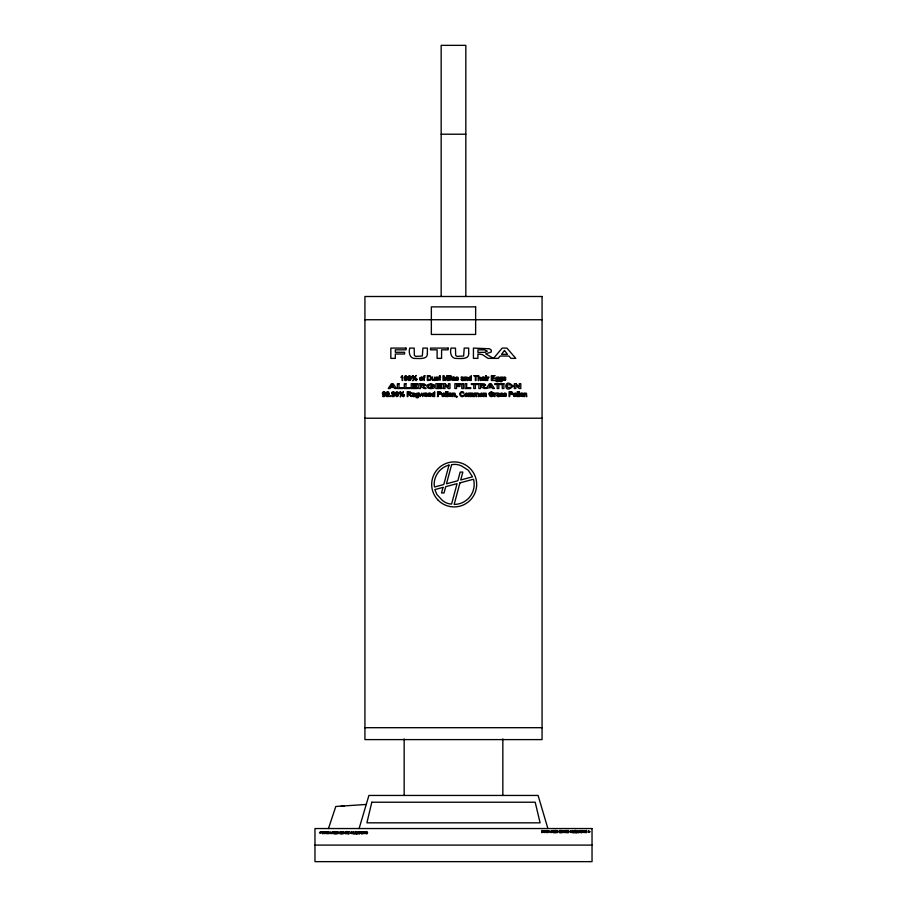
<?xml version="1.0" encoding="UTF-8"?>
<svg xmlns="http://www.w3.org/2000/svg" width="907" height="907" viewBox="0 0 907 907"><rect width="100%" height="100%" fill="white"/><g stroke="black" fill="none" stroke-linecap="round" stroke-linejoin="round"><path stroke-width="1.36" d="M359.104 828.544L368.911 795.45L538.089 795.45L547.896 828.544M328.459 828.544L335.805 806.482L366.247 804.452M356.95 833.76L358.401 831.662L359.365 833.76L354.954 833.76L354.954 831.662L356.734 831.662L355.431 832.014L356.644 832.479L355.431 833.408L356.78 833.76M576.296 832.637L577.748 830.529L578.711 832.637L574.301 832.637L574.301 830.529L576.081 830.529L574.789 830.891L575.99 831.356L574.789 832.275L576.126 832.637M493.533 358.367L502.172 348.095L506.911 348.095L515.788 358.367L510.924 358.367L508.986 356.032L500.12 356.032L498.283 358.367L488.011 358.367L482.422 354.626L478.817 354.081L477.91 354.081L477.91 358.367L473.431 358.367L473.431 348.095L489.474 348.753L491.333 350.113L491.209 352.029L485.71 353.832L493.374 358.367M341.123 806.119L344.252 805.904M441.165 134.213L465.835 134.213M364.931 319.74L542.069 319.74M364.931 418.218L542.069 418.218M364.931 727.697L542.069 727.697M314.967 845.097L592.033 845.097M502.841 738.91L502.841 795.45M465.835 296.498L465.835 45.35L441.165 45.35L441.165 296.498M404.159 738.91L404.159 795.45M414.272 394.194C409.749 394.647 413.343 397.788 414.964 396.359C416.857 391.144 408.399 393.298 414.272 394.194M427.412 394.817C421.517 395.305 427.084 396.325 427.186 395.996A1.372 1.372 0 0 1 426.653 396.484L424.453 395.917L424.646 393.479A1.485 1.485 0 0 1 425.485 393.026L426.165 393.026A1.451 1.451 0 0 1 426.97 393.479L427.412 394.817M431.165 394.817C425.258 395.305 430.825 396.325 430.938 395.996A1.372 1.372 0 0 1 430.394 396.484L428.195 395.917L428.399 393.479A1.485 1.485 0 0 1 429.226 393.026L429.907 393.026A1.451 1.451 0 0 1 430.723 393.479L431.165 394.817M451.754 394.817C445.859 395.305 451.425 396.325 451.527 395.996A1.372 1.372 0 0 1 450.994 396.484L448.795 395.917L448.988 393.479A1.485 1.485 0 0 1 449.827 393.026L450.507 393.026A1.451 1.451 0 0 1 451.312 393.479L451.754 394.817M454.974 378.729C449.067 379.217 454.634 380.248 454.747 379.908A1.372 1.372 0 0 1 454.214 380.396L452.003 379.829L452.208 377.403A1.485 1.485 0 0 1 453.035 376.949L453.715 376.949A1.451 1.451 0 0 1 454.532 377.391L454.974 378.729M463.171 378.117C458.647 378.57 462.241 381.711 463.862 380.282C465.756 375.056 457.298 377.21 463.171 378.117M484.928 378.729C479.021 379.217 484.599 380.248 484.701 379.908A1.372 1.372 0 0 1 484.168 380.396L481.957 379.829L482.161 377.403A1.485 1.485 0 0 1 483 376.949L483.669 376.949A1.451 1.451 0 0 1 484.485 377.391L484.928 378.729M498.884 394.194C494.349 394.647 497.954 397.788 499.576 396.359C501.469 391.144 493.011 393.298 498.884 394.194M523.26 394.817C517.353 395.305 522.92 396.325 523.033 395.996A1.372 1.372 0 0 1 522.489 396.484L520.289 395.917L520.493 393.479A1.485 1.485 0 0 1 521.321 393.026L522.001 393.026A1.451 1.451 0 0 1 522.806 393.479L523.26 394.817M329.173 832.762C329.207 834.814 326.021 833.431 327.257 831.662L327.903 833.352L328.629 833.284L328.685 831.662L329.173 832.762M548.52 831.64C548.588 833.692 545.345 832.309 546.604 830.529L547.25 832.229L547.975 832.15L548.032 830.529L548.52 831.64M406.778 378.106C404.749 384.523 404.76 371.689 406.778 378.106M410.531 378.106C408.49 384.523 408.501 371.689 410.531 378.106M459.883 393.763L460.257 395.701L461.425 396.574A2.936 2.936 0 0 0 462.491 396.631L462.819 396.552A1.837 1.837 0 0 0 463.647 396.008L464.123 395.044L463.148 395.622A1.281 1.281 0 0 1 462.57 396.03L460.699 395.191L460.881 392.788A1.372 1.372 0 0 1 461.618 392.278L463.409 393.219L463.772 392.482A1.769 1.769 0 0 0 462.808 391.756L461.822 391.688A2.347 2.347 0 0 0 460.971 391.96A1.939 1.939 0 0 0 460.314 392.55L459.883 393.763M423.671 376.314L423.127 377.459L424.238 380.487L424.238 377.459L424.918 377.459L424.272 376.405L425.168 375.645L423.671 376.314M432.299 394.5C433.489 399.511 435.065 390.928 432.299 394.5M468.84 378.423C470.03 383.423 471.606 374.852 468.84 378.423M489.1 393.831L489.542 395.735L491.197 396.631L493.544 395.894L493.544 394.114L491.492 394.114L492.92 394.681L492.92 395.577L490.608 395.86A1.406 1.406 0 0 1 490.086 395.429L490.449 392.504L493.465 393.094L491.492 391.665L489.372 392.867A2.936 2.936 0 0 0 489.1 393.831M418.036 396.11C417.469 398.116 413.819 397.209 417.946 397.788A1.213 1.213 0 0 0 418.592 396.79L418.637 393.071L415.962 393.502L415.95 396.053A1.258 1.258 0 0 0 416.732 396.54L418.036 396.11M418.082 394.783C416.052 399.103 415.984 390.486 418.082 394.783M453.092 394.352L453.069 396.574L452.48 396.574L452.48 393.071L454.94 393.241L455.325 396.574L454.724 396.574L454.566 393.74L453.092 394.352M465.291 378.276L465.28 380.487L464.679 380.487L464.679 376.995L467.139 377.165L467.524 380.487L466.924 380.487L466.765 377.663L465.291 378.276M484.157 394.352L484.145 396.574L483.544 396.574L483.544 393.071L486.005 393.241L486.39 396.574L485.789 396.574L485.63 393.74L484.157 394.352M498.011 380.033C497.444 382.028 493.793 381.121 497.92 381.711A1.213 1.213 0 0 0 498.567 380.713L498.612 376.995L495.936 377.425L495.925 379.965A1.258 1.258 0 0 0 496.696 380.452L498.011 380.033M498.056 378.695C496.027 383.015 495.959 374.398 498.056 378.695M501.752 380.033C501.186 382.028 497.535 381.121 501.662 381.711A1.213 1.213 0 0 0 502.308 380.713L502.353 376.995L499.678 377.425L499.666 379.965A1.258 1.258 0 0 0 500.449 380.452L501.752 380.033M501.798 378.695C499.768 383.015 499.7 374.398 501.798 378.695M524.586 394.352L524.575 396.574L523.974 396.574L523.974 393.071L526.434 393.241L526.82 396.574L526.23 396.574L526.06 393.74L524.586 394.352M338.13 832.717C337.166 835.041 337.064 830.381 338.13 832.717M343.742 832.717C342.597 835.064 342.755 830.37 343.742 832.717M404.295 377.335L404.726 380.067A1.27 1.27 0 0 0 405.486 380.543C409.828 380.679 405.871 372.142 404.295 377.335M408.037 377.335L408.467 380.067A1.27 1.27 0 0 0 409.238 380.543C413.581 380.679 409.624 372.142 408.037 377.335M422.209 378.718C420.043 383.23 419.941 374.308 422.209 378.718M427.39 353.492C427.866 359.421 419.85 358.514 416.018 358.458C409.862 359.195 408.399 352.993 409.703 348.095L414.182 348.095L414.352 355.374L415.723 356.383L422.333 356.009L422.911 348.095L427.39 348.095L427.39 353.492M444.441 394.806C442.276 399.307 442.174 390.384 444.441 394.806M468.692 353.492C469.168 359.421 461.153 358.514 457.321 358.458C451.164 359.195 449.702 352.993 451.006 348.095L455.484 348.095L455.654 355.374L457.026 356.383L463.636 356.009L464.214 348.095L468.692 348.095L468.692 353.492M467.275 394.806C465.121 399.307 465.008 390.384 467.275 394.806M469.191 394.341L469.168 396.574L468.579 396.574L468.579 393.071L469.304 393.332A1.224 1.224 0 0 1 470.166 393.003L471.379 393.343A1.19 1.19 0 0 1 472.23 393.003L473.295 393.887L473.318 396.574L472.728 396.574C474.474 392.652 469.667 392.89 471.243 396.574L470.654 396.574L470.506 393.706L469.191 394.341M474.803 394.341L474.78 396.574L474.191 396.574L474.191 393.071L474.917 393.332A1.224 1.224 0 0 1 475.778 393.003L476.991 393.343A1.19 1.19 0 0 1 477.842 393.003L478.907 393.887L478.919 396.574L478.34 396.574C480.075 392.652 475.279 392.89 476.855 396.574L476.266 396.574L476.118 393.706L474.803 394.341M482.241 394.806C480.086 399.307 479.984 390.384 482.241 394.806M515.936 394.806C513.781 399.307 513.668 390.384 515.936 394.806M557.476 831.583C556.331 833.93 556.49 829.236 557.476 831.583M563.088 831.583C562.045 833.93 562.057 829.236 563.088 831.583M350.884 832.524C351.871 833.714 352.948 833.998 350.453 833.17C350.521 830.744 353.719 831.991 350.884 832.524M570.231 831.39C571.206 832.581 572.328 832.864 569.8 832.048C569.913 829.656 573.009 830.812 570.231 831.39M385.464 394.057L384.851 396.212A1.474 1.474 0 0 1 384.239 396.586L383.219 396.574A1.19 1.19 0 0 1 382.527 395.962L384.693 395.463A2.959 2.959 0 0 0 384.874 394.42C383.128 396.574 380.747 391.949 383.808 391.733A1.542 1.542 0 0 1 385.01 392.289L385.464 394.057M389.205 394.057L388.604 396.212A1.474 1.474 0 0 1 387.981 396.586L386.972 396.574A1.19 1.19 0 0 1 386.269 395.962L388.434 395.463A2.959 2.959 0 0 0 388.627 394.42C386.87 396.574 384.5 391.949 387.561 391.733A1.542 1.542 0 0 1 388.763 392.289L389.205 394.057M394.828 394.057L394.216 396.212A1.474 1.474 0 0 1 393.604 396.586L392.584 396.574A1.19 1.19 0 0 1 391.892 395.962L394.046 395.463A2.959 2.959 0 0 0 394.239 394.42C392.493 396.574 390.112 391.949 393.173 391.733A1.542 1.542 0 0 1 394.375 392.289L394.828 394.057M344.581 832.547L345.612 833.794A1.61 1.406 0 0 0 346.383 833.703L346.825 832.637C342.007 835.211 349.546 829.111 344.581 832.547M365.351 832.547L366.383 833.794A1.61 1.406 0 0 0 367.154 833.703L367.596 832.637C362.653 835.166 370.407 829.145 365.351 832.547M430.655 378.038L429.986 379.727L427.968 379.92L427.968 376.235L430.133 376.541L430.655 378.038M431.313 378.049L430.417 380.158L427.333 380.487L427.333 375.668L430.235 375.872L431.313 378.049M434.34 378.865C434 381.575 431.267 378.752 432.696 376.995L432.106 376.995L432.322 380.146L434.929 380.487L434.929 376.995L434.34 378.865M563.927 831.413L564.959 832.66A1.61 1.406 0 0 0 565.73 832.569L566.172 831.504C561.252 834.043 568.995 828.012 563.927 831.413M584.698 831.413L585.729 832.66A1.61 1.406 0 0 0 586.5 832.569L586.942 831.504C582.192 834.032 589.629 827.978 584.698 831.413M401.325 392.946L400.497 394.194L399.329 393.479A2.041 2.041 0 0 1 399.329 392.425L400.486 391.688L401.325 392.946M404.443 395.475L403.615 396.722L402.447 396.008A2.029 2.029 0 0 1 402.447 394.953L403.615 394.216L404.443 395.475M413.909 376.858L413.082 378.117L411.925 377.403A2.041 2.041 0 0 1 411.914 376.348L413.082 375.6L413.909 376.858M417.039 379.387L416.2 380.645L415.043 379.931A2.029 2.029 0 0 1 415.032 378.877L416.2 378.14L417.039 379.387M478.783 378.208L478.749 380.487L478.159 380.487L478.159 375.668L478.749 375.668C477.796 378.128 483.102 376.031 481.005 380.487L480.415 380.487L480.222 377.629L478.783 378.208M414.272 395.033C413.422 397.89 411.2 394.114 414.272 395.033M463.171 378.956C462.321 381.802 460.098 378.026 463.171 378.956M487.762 378.298L487.739 380.487L487.138 380.487L487.138 376.995L489.043 377.108L487.762 378.298M495.018 394.386L494.995 396.574L494.394 396.574L494.394 393.071L496.299 393.185L495.018 394.386M498.873 395.033C498.022 397.89 495.8 394.114 498.873 395.033M382.924 393.128C384.285 397.164 385.566 389.931 382.924 393.128M386.665 393.128C388.026 397.164 389.307 389.931 386.665 393.128M392.289 393.128C393.649 397.164 394.93 389.931 392.289 393.128M419.578 378.287L419.794 379.829A1.463 1.463 0 0 0 420.519 380.452L422.367 380.09L422.696 377.947A1.508 1.508 0 0 0 421.528 376.949L419.578 378.287M441.811 394.375L442.026 395.917A1.463 1.463 0 0 0 442.752 396.529L444.6 396.178L444.929 394.035A1.508 1.508 0 0 0 443.761 393.026L441.811 394.375M464.645 394.375L464.872 395.917A1.463 1.463 0 0 0 465.586 396.529L467.434 396.178L467.774 394.035A1.508 1.508 0 0 0 466.595 393.026L464.645 394.375M479.61 394.375L479.837 395.917A1.463 1.463 0 0 0 480.551 396.529L482.399 396.178L482.739 394.035A1.508 1.508 0 0 0 481.56 393.026L479.61 394.375M513.305 394.375L513.532 395.917A1.463 1.463 0 0 0 514.246 396.529L516.094 396.178L516.434 394.035A1.508 1.508 0 0 0 515.255 393.026L513.305 394.375M338.628 832.728L338.152 833.646L336.61 833.76L336.61 831.662L338.152 831.776L338.628 832.728M344.241 832.728L343.764 833.646L342.222 833.76L342.222 831.662L343.776 831.776L344.241 832.728M557.975 831.606L557.499 832.513L555.957 832.637L555.957 830.529L557.499 830.642L557.975 831.606M563.587 831.606L563.111 832.513L561.569 832.637L561.569 830.529L563.122 830.642L563.587 831.606M441.255 393.139L441.233 393.434A1.44 1.44 0 0 1 440.87 394.182L438.217 394.613L438.217 396.574L437.582 396.574L437.582 391.745L440.462 391.881L441.255 393.139M512.761 393.139L512.727 393.434A1.44 1.44 0 0 1 512.364 394.182L509.711 394.613L509.711 396.574L509.076 396.574L509.076 391.745L511.956 391.881L512.761 393.139M411.109 393.06L411.098 393.309A1.179 1.179 0 0 1 410.588 394.092L409.76 394.375L411.506 396.574L408.638 394.432L407.901 394.432L407.901 396.574L407.254 396.574L407.254 391.745L410.372 391.881L411.109 393.06M396.019 394.976C397.606 398.74 398.695 392.141 396.019 394.976M399.817 392.538C399.908 395.928 401.744 390.94 399.817 392.538M402.935 395.067C403.025 398.468 404.862 393.479 402.935 395.067M412.402 376.45C412.492 379.852 414.329 374.863 412.402 376.45M415.519 378.99C415.61 382.38 417.458 377.391 415.519 378.99M326.792 832.252L326.157 832.83L326.996 833.76L325.409 832.887L324.831 833.76L324.831 831.662L326.792 832.252M431.721 394.33L432.412 396.416L434.702 396.574L434.702 391.745L433.931 393.287A1.168 1.168 0 0 0 433.149 393.003L431.721 394.33M468.261 378.242L468.953 380.339L471.243 380.487L471.243 375.668L470.472 377.199A1.168 1.168 0 0 0 469.69 376.915L468.261 378.242M546.139 831.118L545.504 831.708L546.343 832.637L544.756 831.753L544.177 832.637L544.177 830.529L546.139 831.118M398.57 395.191C395.35 400.418 393.967 389.16 398.275 392.504A1.224 1.224 0 0 1 398.332 393.298L397.663 393.955L398.57 395.191M457.06 396.574L456.504 397.527L456.38 395.894L457.06 396.574M506.866 385.724L507.807 387.538L510.698 387.357A1.349 1.349 0 0 0 511.287 386.495L511.299 385.713A1.315 1.315 0 0 0 510.72 384.863L507.444 384.863A1.326 1.326 0 0 0 506.866 385.724M428.478 385.69L428.478 386.461A1.383 1.383 0 0 0 429.09 387.346L430.281 387.754A4.569 4.569 0 0 0 431.811 387.652L432.707 386.756L430.825 386.756L430.825 385.94L434.362 385.94L434.362 387.867C432.083 388.888 427.367 389.386 426.743 386.099A1.893 1.893 0 0 1 427.05 385.067L430.791 383.627L434.26 385.044L430.281 384.477L428.478 385.69M435.745 377.697L437.922 379.523L437.117 380.078L435.621 379.443L435.916 380.124L438.138 380.248L438.387 378.956L436.301 377.856L438.398 377.89L438.194 377.357L436.743 376.938L435.745 377.697M455.586 377.697L457.752 379.523L456.947 380.078L455.461 379.443L455.756 380.124L457.978 380.248L458.216 378.956L456.13 377.856L458.228 377.89L458.024 377.357L456.584 376.938L455.586 377.697M500.279 393.774L502.444 395.611L501.65 396.166L500.154 395.531L500.449 396.212L502.671 396.336L502.92 395.033L500.845 394.046L502.932 393.978L502.727 393.434L501.276 393.014L500.279 393.774M503.136 377.697L505.301 379.523L504.496 380.078L503.011 379.443L503.306 380.124L505.528 380.248L505.766 378.956L503.68 377.856L505.777 377.89L505.573 377.357L504.133 376.938L503.136 377.697M503.646 393.774L505.823 395.611L505.018 396.166L503.521 395.531L503.816 396.212L506.038 396.336L506.287 395.033L504.213 394.046L506.299 393.978L506.095 393.434L504.643 393.014L503.646 393.774M513.033 386.121C503.419 396.336 503.385 375.872 513.033 386.121M425.474 385.056L423.32 386.393L426.143 388.525L424.17 388.525L420.791 386.518L420.451 388.525L418.807 388.525L418.807 383.706L424.17 383.831L425.474 385.056M485.562 385.056L483.42 386.393L486.231 388.525L489.463 383.706L491.209 383.706L494.474 388.525L492.682 388.525L491.968 387.436L484.259 388.525L480.88 386.518L480.551 388.525L478.896 388.525L478.896 383.706L484.259 383.831L485.562 385.056M324.411 833.148L322.393 833.76L322.393 831.662L324.037 831.764L324.411 833.148M543.758 832.025L541.74 832.637L541.74 830.529L543.384 830.642L543.758 832.025M326.293 832.275L325.307 832.547L326.293 832.275M545.64 831.152L544.654 831.424L545.64 831.152M410.452 393.06L407.901 393.876L407.901 392.278L410.452 393.06M331.52 833.148C329.66 835.358 329.332 829.27 331.52 833.148M550.866 832.025C548.95 834.236 548.826 828.136 550.866 832.025M323.912 833.136L322.881 832.841L323.912 833.136M543.259 832.002L542.227 831.719L543.259 832.002M440.598 393.162L438.217 394.035L438.217 392.312L440.042 392.357L440.598 393.162M512.104 393.162L509.711 394.035L509.711 392.312L511.548 392.357L512.104 393.162M397.765 392.98C396.042 395.52 396.076 390.395 397.765 392.98M323.822 832.252L322.881 832.49L323.822 832.252M543.168 831.118L542.227 831.368L543.168 831.118M423.784 385.124L420.451 385.747L420.451 384.523L423.784 385.124M483.873 385.124L480.551 385.747L480.551 384.523L483.873 385.124M424.93 394.08C427.322 396.325 426.766 392.073 424.93 394.08M428.682 394.08C431.063 396.325 430.508 392.073 428.682 394.08M452.491 377.992C454.883 380.237 454.328 375.997 452.491 377.992M449.271 394.08C451.663 396.325 451.108 392.073 449.271 394.08M482.445 377.992C484.837 380.237 484.281 375.997 482.445 377.992M520.777 394.08C523.158 396.325 522.602 392.073 520.777 394.08M371.813 802.219L366.904 822.83L540.096 822.83L535.187 802.219L371.813 802.219M420.667 395.123L420.485 395.837L419.102 393.071L420.179 396.574L421.506 393.887L422.809 396.574L423.898 393.071L422.526 395.769L421.823 393.071L420.667 395.123M443.024 487.399L441.528 492.977L444.022 492.977L445.711 486.685L457.06 483.635L451.584 504.077A15.022 15.022 0 0 1 442.106 500.142L436.845 494.417L434.85 489.587L443.024 487.399M448.999 465.087L443.795 484.508L434.51 487.002L434.17 484.406A20.011 20.011 0 0 1 448.999 465.087M451.584 464.747L446.482 483.794L457.842 480.744L460.155 472.082L462.842 472.082L460.722 479.973L472.502 476.821L468.318 470.268L461.765 466.085A15.022 15.022 0 0 0 451.584 464.747M486.957 351.111L485.245 352.313L477.91 352.438L477.91 349.83L484.667 349.864L486.957 351.111M459.951 482.864L454.18 504.417A20.011 20.011 0 0 0 473.499 479.236L459.951 482.864M445.62 379.024L445.36 379.795L443.988 375.668L443.024 375.668L443.024 380.487L443.648 380.487L443.648 376.382L445.042 380.487L447.015 376.45L447.015 380.487L447.627 380.487L447.627 375.668L446.777 375.668L445.62 379.024M358.14 832.15L357.812 832.932L358.469 832.932L358.14 832.15M577.487 831.016L577.158 831.798L577.816 831.798L577.487 831.016M403.411 391.665L400.293 396.744L403.411 391.665M415.996 375.589L412.878 380.668L415.996 375.589M390.668 387.436L389.999 388.525L388.253 388.525L391.427 383.706L393.162 383.706L396.427 388.525L394.636 388.525L393.921 387.436L390.668 387.436M392.278 384.829L391.178 386.62L393.4 386.62L392.278 384.829M490.313 384.829L489.213 386.62L491.435 386.62L490.313 384.829M402.345 375.645L400.951 377.425L402.141 376.711L402.141 380.487L402.731 380.487L402.345 375.645M504.485 350.487L501.492 354.308L507.546 354.308L504.485 350.487M439.929 375.77L439.339 376.133C438.047 378.638 441.255 383.344 439.929 377.459L440.519 377.459L439.929 375.77M450.779 375.77L450.189 376.133C448.897 378.638 452.105 383.344 450.779 377.459L451.369 377.459L450.779 375.77M589.89 831.764L588.246 832.399L589.391 831.594L588.246 830.801L589.89 831.764M321.055 831.923C316.52 832.456 323.425 834.213 319.899 832.717L321.055 831.923M542.069 296.498L364.931 296.498L364.931 739.602L542.069 739.602L542.069 296.498M475.642 306.872L431.358 306.872L431.358 334.456L475.642 334.456L475.642 306.872M406.041 348.095L390.838 348.095L390.838 358.367L395.316 358.367L395.316 354.002L404.579 354.002L404.579 352.267L395.316 352.267L395.316 349.83L406.041 349.83L406.041 348.095M448.149 348.095L430.53 348.095L430.53 349.83L437.106 349.83L437.106 358.367L441.584 358.367L441.584 349.83L448.149 349.83L448.149 348.095M449.18 375.668L448.591 376.348L449.18 375.668M477.581 375.668L473.76 375.668L475.347 376.235L475.347 380.487L475.982 380.487L475.982 376.235L477.581 375.668M486.243 375.668L485.653 376.348L486.243 375.668M494.837 375.668L491.356 375.668L491.356 380.487L494.95 380.487L491.991 379.92L491.991 378.276L494.655 378.276L491.991 377.709L491.991 376.235L494.837 375.668M449.18 376.995L448.591 376.995L448.591 380.487L449.18 380.487L449.18 376.995M486.243 376.995L485.653 376.995L485.653 380.487L486.243 380.487L486.243 376.995M398.989 383.74L397.345 383.74L397.345 388.525L403.082 388.525L403.082 387.708L398.989 387.708L398.989 383.74M405.951 383.74L404.295 383.74L404.295 388.525L410.032 388.525L410.032 387.708L405.951 387.708L405.951 383.74M417.254 383.706L411.211 383.706L411.211 388.525L417.413 388.525L417.413 387.708L412.855 387.708L412.855 386.405L416.948 386.405L416.948 385.588L412.855 385.588L412.855 384.523L417.254 384.523L417.254 383.706M441.924 383.706L435.882 383.706L435.882 388.525L442.083 388.525L442.083 387.708L437.525 387.708L437.525 386.405L441.618 386.405L441.618 385.588L437.525 385.588L437.525 384.523L441.924 384.523L441.924 383.706M445.099 383.706L443.5 383.706L443.5 388.525L445.02 388.525L445.02 385.384L448.307 388.525L449.963 388.525L449.963 383.706L448.432 383.706L448.432 386.926L445.099 383.706M460.461 383.706L454.872 383.706L454.872 388.525L456.527 388.525L456.527 386.473L459.928 386.473L459.928 385.656L456.527 385.656L456.527 384.523L460.461 384.523L460.461 383.706M463.42 383.706L461.776 383.706L461.776 388.525L463.42 388.525L463.42 383.706M466.674 383.74L465.03 383.74L465.03 388.525L470.767 388.525L470.767 387.708L466.674 387.708L466.674 383.74M477.83 383.706L471.357 383.706L471.357 384.523L473.771 384.523L473.771 388.525L475.415 388.525L475.415 384.523L477.83 384.523L477.83 383.706M501.231 383.706L494.757 383.706L494.757 384.523L497.172 384.523L497.172 388.525L498.827 388.525L498.827 384.523L501.231 384.523L501.231 383.706M503.895 383.706L502.251 383.706L502.251 388.525L503.895 388.525L503.895 383.706M515.936 383.706L514.337 383.706L514.337 388.525L515.868 388.525L515.868 385.384L519.144 388.525L520.799 388.525L520.799 383.706L519.269 383.706L519.269 386.926L515.936 383.706M446.323 391.745L445.734 391.745L445.734 396.574L446.323 396.574L446.323 391.745M447.82 391.745L447.23 391.745L447.23 396.574L447.82 396.574L447.82 391.745M517.818 391.745L517.228 391.745L517.228 396.574L517.818 396.574L517.818 391.745M519.314 391.745L518.725 391.745L518.725 396.574L519.314 396.574L519.314 391.745M390.792 395.894L390.123 396.574L390.792 395.894M592.033 828.544L314.967 828.544L314.967 861.65L592.033 861.65L592.033 828.544M551.773 830.529L551.286 832.637L551.773 831.719L553.213 832.637L553.213 830.529L552.726 831.356L551.773 831.356L551.773 830.529M555.503 830.529L553.712 830.529L553.712 832.637L555.549 832.637L554.2 832.275L555.413 831.708L554.2 830.891L555.503 830.529M561.116 830.529L559.324 830.529L559.324 832.637L561.161 832.637L559.812 832.275L561.025 831.356L559.812 830.891L561.116 830.529M568.417 830.529L566.626 830.529L566.626 832.637L568.462 832.637L567.113 832.275L568.326 831.356L567.113 830.891L568.417 830.529M579.448 830.529L578.983 832.637L579.437 831.266L580.888 832.637L580.888 830.529L580.435 831.934L579.448 830.529M581.875 830.529L581.387 832.637L581.875 830.529M582.816 830.529L582.351 832.637L582.804 831.266L584.255 832.637L584.255 830.529L583.813 831.934L582.816 830.529M572.736 830.551L572.249 832.637L573.95 832.637L572.736 832.275L572.736 830.551M332.427 831.662L331.939 833.76L332.427 832.841L333.867 833.76L333.867 831.662L333.379 832.49L332.427 832.49L332.427 831.662M336.157 831.662L334.366 831.662L334.366 833.76L336.202 833.76L334.853 833.408L336.066 832.479L334.853 832.014L336.157 831.662M341.769 831.662L339.978 831.662L339.978 833.76L341.814 833.76L340.465 833.408L341.678 832.83L340.465 832.014L341.769 831.662M349.07 831.662L347.279 831.662L347.279 833.76L349.116 833.76L347.766 833.408L348.98 832.83L347.766 832.014L349.07 831.662M360.102 831.662L359.637 833.76L360.09 832.388L361.542 833.76L361.542 831.662L361.088 833.068L360.102 831.662M362.528 831.662L362.04 833.76L362.528 831.662M363.469 831.662L363.004 833.76L363.458 832.388L364.909 833.76L364.909 831.662L364.455 833.068L363.469 831.662M353.39 831.674L352.902 833.76L354.603 833.76L353.39 833.408L353.39 831.674M438.262 500.324A22.505 22.505 0 0 0 475.914 490.233A22.505 22.505 0 0 0 448.353 462.672A22.505 22.505 0 0 0 438.262 500.324"/></g></svg>
